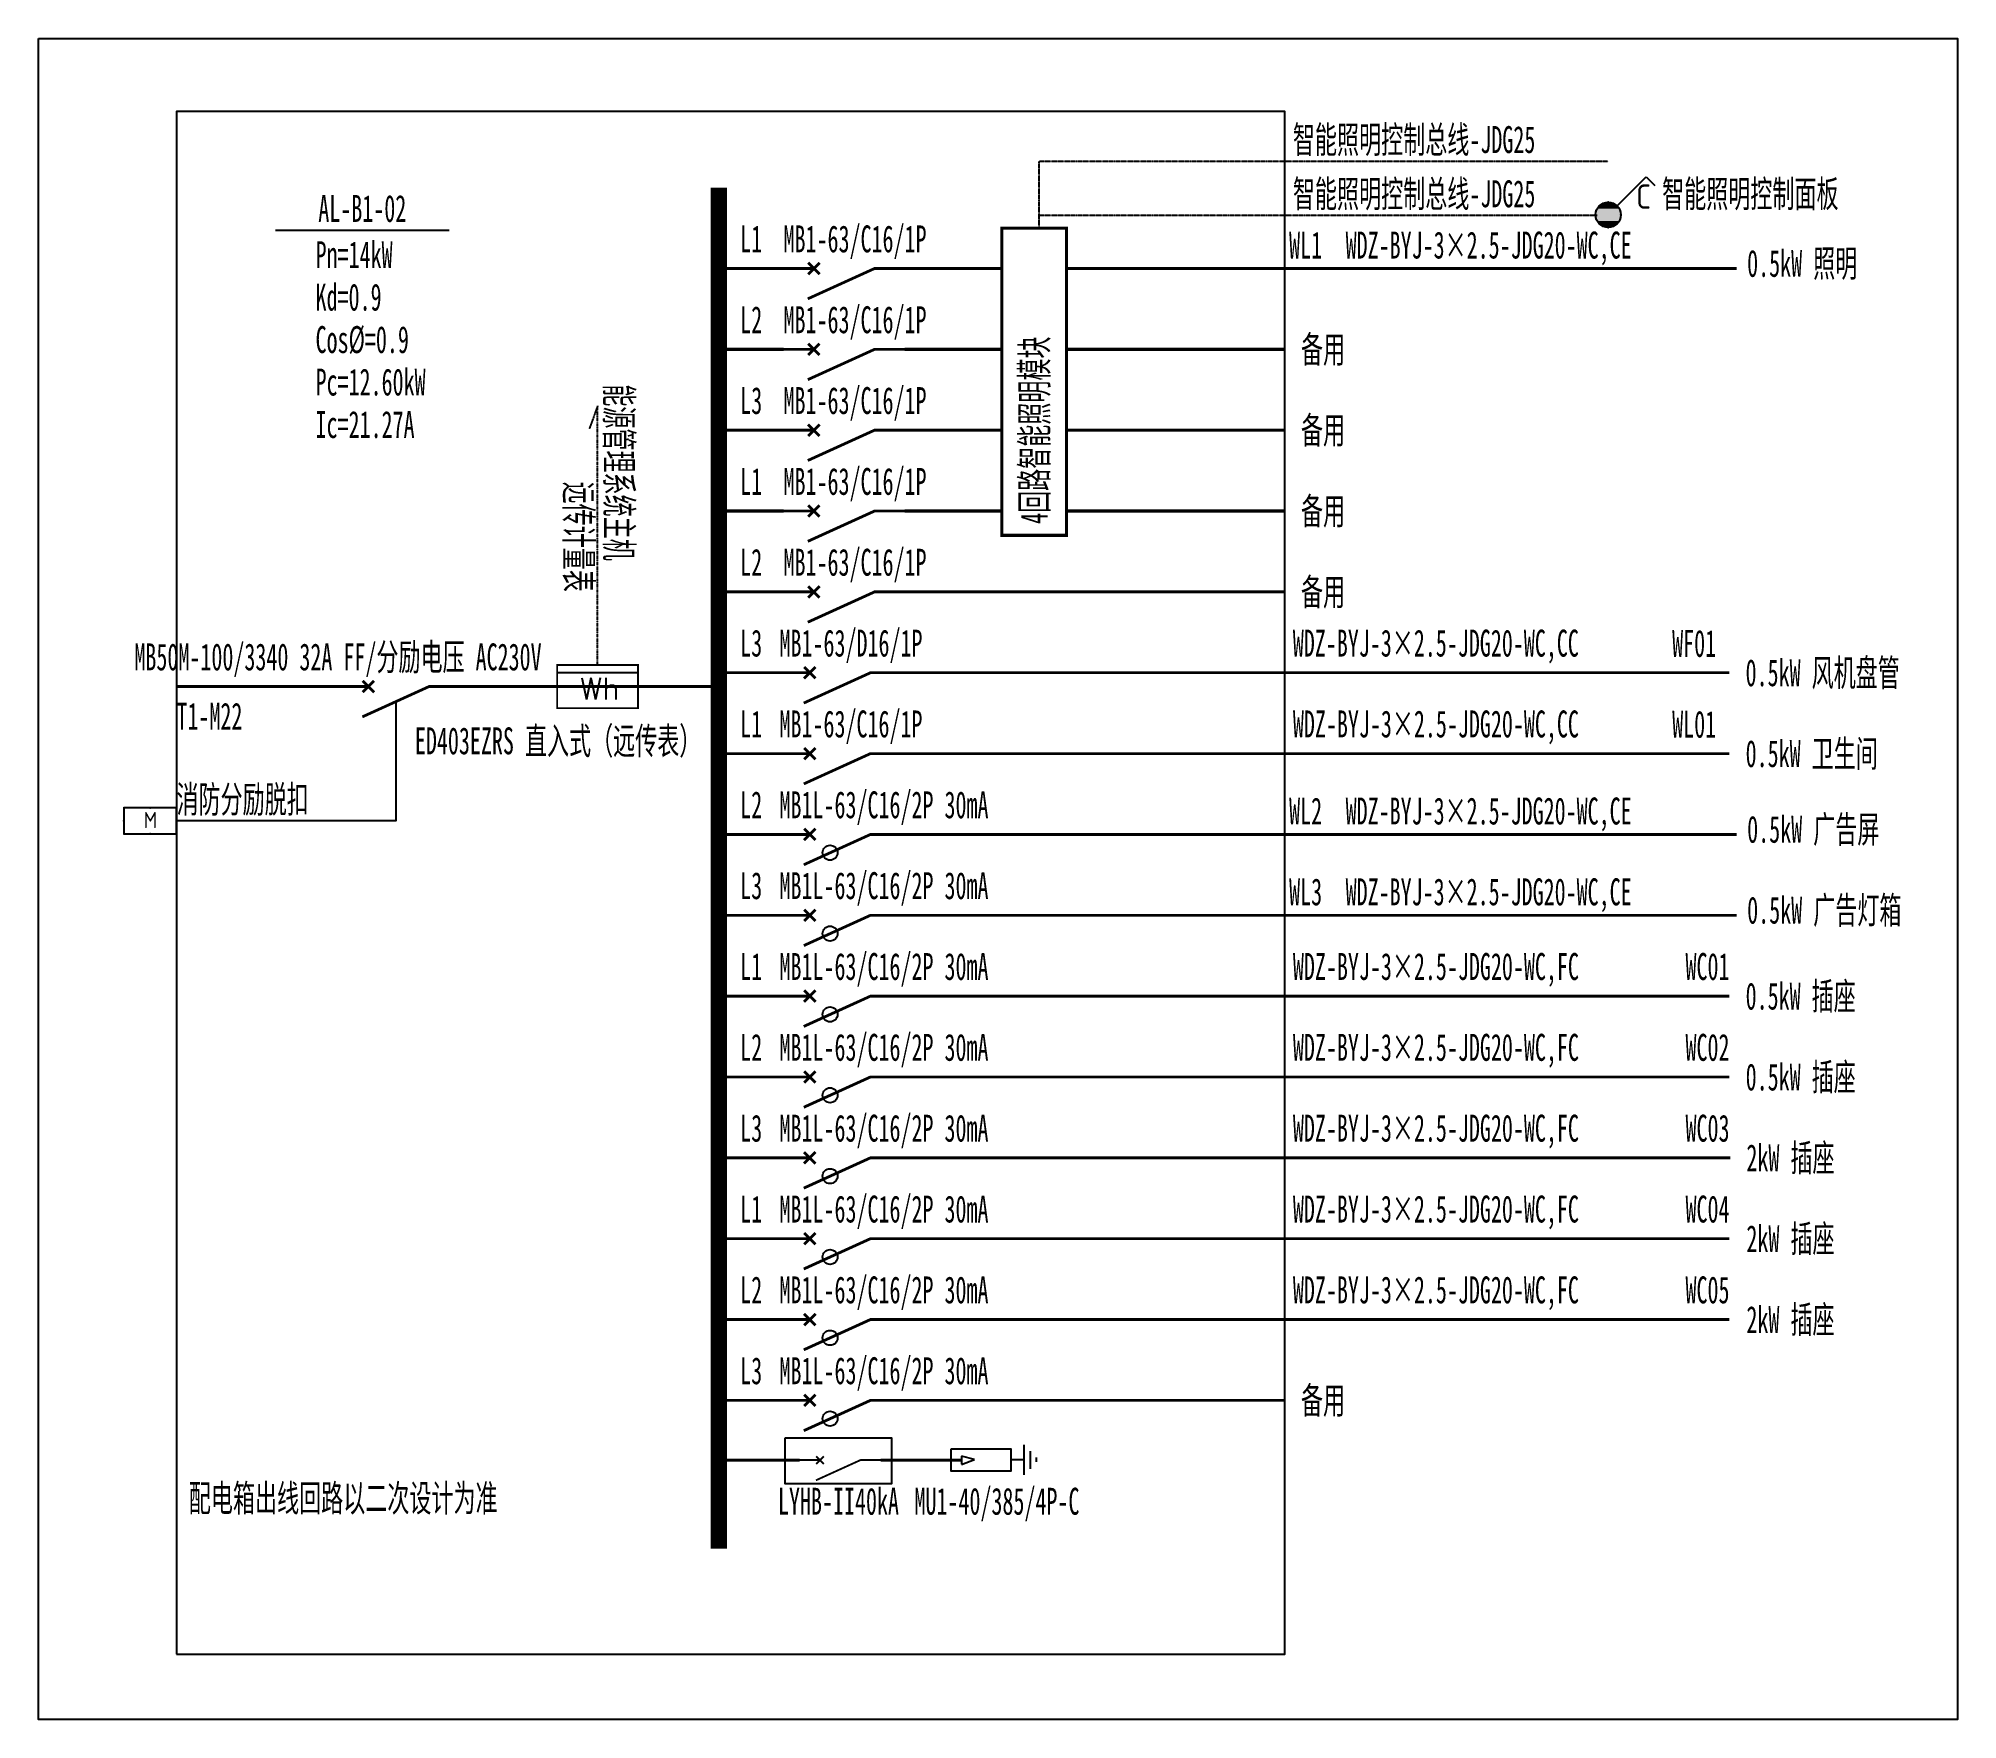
# Model space of a CAD drawing. Extents: x 1417495 to 1421767, y 437101 to 440844.
import ezdxf
from ezdxf.enums import TextEntityAlignment as Align

# ---------------------------------------------------------------- set-up
doc = ezdxf.new("R2010")
doc.units = 0
doc.header["$MEASUREMENT"] = 0
for name, pattern in [('ACAD_ISO04W100', [30.5, 24, -3, 0.5, -3]), ('DASHDOT2', [0.5, 0.25, -0.125, 0, -0.125]), ('DOTE', [2.42, 2, -0.2, 0.02, -0.2])]:
    doc.linetypes.add(name, pattern=pattern)
doc.layers.add('系统图', color=1, linetype='Continuous')
doc.styles.add('_SIMPLEX', font='simplex_.ttf', dxfattribs={"width": 0.6})
doc.styles.add('_TEL_ATTDEF', font='GBENOR', dxfattribs={"width": 0.8, "height": 3, "bigfont": 'GBCBIG'})
doc.styles.add('_TEL_DIM', font='', dxfattribs={"width": 0.8, "height": 3.5})
doc.styles.add('宋体', font='', dxfattribs={"width": 0.8, "height": 3.5})
doc.styles.get('_TEL_DIM').set_extended_font_data('SimSun')
doc.styles.get('宋体').set_extended_font_data('SimSun')

# ---------------------------------------------------------------- blocks, each defined once
blk = doc.blocks.new('$element$00000525')
at = {"const_width": 0.0233}
for points in [[(0, 0), (0, -0.25)], [(-0.25, -0.2), (0, -0.75), (0, -1)], [(-0.047, -0.203), (0.047, -0.297)], [(0.047, -0.203), (-0.047, -0.297)]]:
    blk.add_lwpolyline(points, dxfattribs=at)
blk.add_circle((-0.151, -0.417), 0.0615)
at = {"flags": 9}
blk.add_attdef('S', (0, 0), '', height=0.00000667, dxfattribs=at)
blk = doc.blocks.new('$element$00000497')
at = {"const_width": 0.0233}
for points in [[(0, 0), (0, -0.25)], [(0, -1), (0, -0.75), (-0.25, -0.2)], [(-0.047, -0.297), (0.047, -0.203)], [(-0.047, -0.203), (0.047, -0.297)]]:
    blk.add_lwpolyline(points, dxfattribs=at)
at = {"flags": 9}
blk.add_attdef('S', (0, 0), '', height=0.00000667, dxfattribs=at)
blk = doc.blocks.new('$element$00000492')
blk.add_line((0.173, 0), (0.173, -1))
at = {"const_width": 0.0233}
blk.add_lwpolyline([(-0.267, 0), (0.267, 0), (0.267, -1), (-0.267, -1), (-0.267, 0)], dxfattribs=at)
at = {"style": '_SIMPLEX'}
blk.add_text('Wh', height=0.2667, rotation=270, dxfattribs=at).set_placement((-0.161, -0.281))
at = {"flags": 9}
blk.add_attdef('S', (0, 0), '', height=0.00000667, dxfattribs=at)
blk.add_attdef('S', (0, 0), '', height=0.00000667, dxfattribs=at)
blk.add_attdef('S', (0, 0), '', height=0.00000667, dxfattribs=at)
blk = doc.blocks.new('$equip$00002777')
for p, q in [((0.65, 0.65), (-0.65, 0.65)), ((-0.65, 0.65), (-0.65, 0)), ((0.65, 0), (0.65, 0.65)), ((-0.65, 0), (0.65, 0))]:
    blk.add_line(p, q)
at = {"const_width": 0.04}
blk.add_lwpolyline([(-0.65, 0.65), (-0.65, 0), (0.65, 0), (0.65, 0.65), (-0.65, 0.65), (-0.65, 0)], dxfattribs=at)
for p in [(0, 0.65), (-0.65, 0.325), (0, 0), (0.65, 0.325)]:
    blk.add_point(p)
at = {"color": 7}
blk.add_attdef('$TEXT$', text='', height=0.4, dxfattribs=at).set_placement((0.006, 0.343), align=Align.MIDDLE_CENTER)
at = {"color": 7, "flags": 1}
for tag, p in [('A', (0, 0)), ('B', (0.905, 0.246))]:
    blk.add_attdef(tag, text='', height=0.4, dxfattribs=at).set_placement(p, align=Align.MIDDLE_CENTER)
blk = doc.blocks.new('$equip_U$00000081(zhangr-4109)')
for p, q in [((0.147, 0.147), (0.625, 0.625)), ((0.625, 0.625), (0.766, 0.484))]:
    blk.add_line(p, q)
blk.add_circle((0, 0), 0.208)
at = {"linetype": 'ByBlock'}
for p in [(0, 0.208), (-0.208, 0), (0, -0.208), (0.208, 0)]:
    blk.add_point(p, dxfattribs=at)
for points in [[(-0.18, 0.104), (0.18, 0.104), (-0.208, 0), (0.208, 0)], [(-0.18, -0.104), (0.18, -0.104), (-0.208, 0), (0.208, 0)], [(-0.104, 0.18), (0.104, 0.18), (-0.18, 0.104), (0.18, 0.104)], [(0, 0.208), (0, 0.208), (-0.104, 0.18), (0.104, 0.18)], [(-0.104, -0.18), (0.104, -0.18), (-0.18, -0.104), (0.18, -0.104)], [(0, -0.208), (0, -0.208), (-0.104, -0.18), (0.104, -0.18)]]:
    blk.add_solid(points)
at = {"color": 7, "linetype": 'ByBlock', "style": '_TEL_DIM'}
blk.add_attdef('$TEXT$', text='', height=0.4, dxfattribs=at).set_placement((0.583, 0.301), align=Align.MIDDLE_CENTER)
at = {"color": 7, "linetype": 'ByBlock', "style": '_TEL_DIM', "flags": 1}
for tag in ['A', 'REMARK']:
    blk.add_attdef(tag, text='', height=0.00002, dxfattribs=at).set_placement((0, 0), align=Align.MIDDLE_CENTER)
at = {"color": 7, "linetype": 'ByBlock', "lineweight": 211, "style": '_TEL_DIM', "flags": 1}
blk.add_attdef('REMARK', text='', height=0.00002, dxfattribs=at).set_placement((0, -0.208), align=Align.MIDDLE_CENTER)

msp = doc.modelspace()

# ---------------------------------------------------------------- linework, layer by layer
at = {"color": 0, "linetype": 'DASHDOT2'}
for p, q in [((1419722.6, 440418.2), (1419722.6, 440570.5)), ((1419722.6, 440570.5), (1420989.6, 440570.5)), ((1419722.6, 440449.8), (1420965.3, 440449.8))]:
    msp.add_line(p, q, dxfattribs=at)
at = {"color": 0, "linetype": 'ByBlock'}
msp.add_line((1418022.7, 440417.1), (1418408.9, 440417.1), dxfattribs=at)
at = {"color": 0, "linetype": 'DOTE', "ltscale": 0.2}
for p, q in [((1418739.6, 440025.3), (1418721.2, 439974.5)), ((1418739.6, 439448.7), (1418739.6, 440025.3))]:
    msp.add_line(p, q, dxfattribs=at)
at = {"color": 0}
for p, q in [((1419688.6, 437712.5), (1419688.6, 437645.4)), ((1419578.9, 437679.6), (1419549.6, 437687.5)), ((1419549.6, 437687.5), (1419549.6, 437669.3)), ((1419549.6, 437668.8), (1419578.9, 437679.6)), ((1419659.4, 437679.4), (1419687.5, 437679.4)), ((1419702.5, 437698.6), (1419702.5, 437659.3)), ((1419716.2, 437684.1), (1419716.2, 437674.4))]:
    msp.add_line(p, q, dxfattribs=at)
at = {"color": 0, "linetype": 'ByBlock'}
msp.add_lwpolyline([(1417802, 437246.4), (1420269.6, 437246.4), (1420269.6, 440680.7), (1417802, 440680.7)], close=True, dxfattribs=at)
for points, const_width in [([(1419009.6, 440511.4), (1419009.6, 437480.9)], 36), ([(1420269.6, 440331.4), (1421275.8, 440331.4)], 6.3), ([(1419009.6, 439431.4), (1419144.6, 439431.4)], 6.3), ([(1419414.6, 439431.4), (1421259.4, 439431.4)], 6.3), ([(1417802, 439400.7), (1418161.9, 439400.7)], 6.3), ([(1418431.9, 439400.7), (1419009.6, 439400.7)], 6.3), ([(1419009.6, 439251.4), (1419144.6, 439251.4)], 6.3), ([(1419414.6, 439251.4), (1421259.6, 439251.4)], 6.3), ([(1419009.6, 439071.4), (1419144.6, 439071.4)], 6.3), ([(1419414.6, 439071.4), (1421275.8, 439071.4)], 6.3), ([(1419009.6, 438891.4), (1419144.6, 438891.4)], 6.3), ([(1419414.6, 438891.4), (1420269.6, 438891.4)], 6.3), ([(1420269.6, 438891.4), (1421275.8, 438891.4)], 6.3), ([(1419009.6, 438711.4), (1419144.6, 438711.4)], 6.3), ([(1419414.6, 438711.4), (1421259.6, 438711.4)], 6.3), ([(1419009.6, 438531.4), (1419144.6, 438531.4)], 6.3), ([(1419414.6, 438531.4), (1421259.6, 438531.4)], 6.3), ([(1419009.6, 438351.4), (1419144.6, 438351.4)], 6.3), ([(1419414.6, 438351.4), (1421261.3, 438351.4)], 6.3), ([(1419009.6, 438171.4), (1419144.6, 438171.4)], 6.3), ([(1419414.6, 438171.4), (1421259.6, 438171.4)], 6.3), ([(1419009.6, 437991.4), (1419144.6, 437991.4)], 6.3), ([(1419414.6, 437991.4), (1421259.6, 437991.4)], 6.3), ([(1419009.6, 437811.4), (1419144.6, 437811.4)], 6.3), ([(1419414.6, 437811.4), (1420269.6, 437811.4)], 6.3)]:
    msp.add_lwpolyline(points, dxfattribs=dict(at, const_width=const_width))
at = {"color": 0, "const_width": 6.94}
msp.add_lwpolyline([(1419639.6, 440421.4), (1419783.6, 440421.4), (1419783.6, 439737.3), (1419639.6, 439737.3)], close=True, dxfattribs=at)
for points in [[(1419153.6, 440331.4), (1419009.6, 440331.4)], [(1419423.6, 440331.4), (1419639.6, 440331.4)], [(1419783.6, 440331.4), (1420269.6, 440331.4)], [(1419153.6, 440151.4), (1419009.6, 440151.4)], [(1419423.6, 440151.4), (1419639.6, 440151.4)], [(1419783.6, 440151.4), (1420269.6, 440151.4)], [(1419153.6, 439971.4), (1419009.6, 439971.4)], [(1419423.6, 439971.4), (1419639.6, 439971.4)], [(1419783.6, 439971.4), (1420269.6, 439971.4)], [(1419153.6, 439791.4), (1419009.6, 439791.4)], [(1419423.6, 439791.4), (1419639.6, 439791.4)], [(1419783.6, 439791.4), (1420269.6, 439791.4)], [(1419153.6, 439611.4), (1419009.6, 439611.4)], [(1419423.6, 439611.4), (1420269.6, 439611.4)]]:
    msp.add_lwpolyline(points, dxfattribs=at)
at = {"color": 0, "linetype": 'ByBlock'}
msp.add_lwpolyline([(1418290.2, 439366.9), (1418290.2, 439101.8), (1417802, 439101.8)], dxfattribs=at)
at = {"color": 0}
for points in [[(1419157.6, 437727.8), (1419394.3, 437727.8), (1419394.3, 437625.8), (1419157.6, 437625.8)], [(1419526.8, 437703.6), (1419659.6, 437703.6), (1419659.6, 437653.5), (1419526.8, 437653.5)]]:
    msp.add_lwpolyline(points, close=True, dxfattribs=at)
at = {"color": 0, "linetype": 'Continuous', "const_width": 6.3}
for points in [[(1419009.6, 437678.4), (1419189.7, 437678.4)], [(1419369.7, 437678.4), (1419549.6, 437678.4)]]:
    msp.add_lwpolyline(points, dxfattribs=at)
at = {"layer": '系统图'}
msp.add_lwpolyline([(1417494.7, 440843.8), (1421767.5, 440843.8), (1421767.5, 437100.6), (1417494.7, 437100.6)], close=True, dxfattribs=at)

# ---------------------------------------------------------------- block references
at = {"color": 0}
ref = msp.add_blockref('$equip_U$00000081(zhangr-4109)', (1420989.6, 440450.9), dxfattribs=dict(at, xscale=135, yscale=135, zscale=135, rotation=5.172650033446748e-06))
ref.add_attrib('$TEXT$', 'C', dxfattribs={"color": 7, "linetype": 'ByBlock', "height": 54, "rotation": 0, "style": '_TEL_ATTDEF'}).set_placement((1421068.3, 440491.6), align=Align.MIDDLE_CENTER)
for name, p, xscale, yscale, zscale, rotation in [('$element$00000497', (1419153.6, 440331.4), 270, 270, 270, 90.0000051727018), ('$element$00000497', (1419153.6, 440151.4), 270, 270, 270, 90.0000051727018), ('$element$00000497', (1419153.6, 439971.4), 270, 270, 270, 90.0000051727018), ('$element$00000497', (1419153.6, 439791.4), 270, 270, 270, 90.0000051727018), ('$element$00000497', (1419153.6, 439611.4), 270, 270, 270, 90.0000051727018), ('$element$00000492', (1418649.6, 439400.7), 180, 180, 180, 90), ('$element$00000497', (1419189.7, 437678.4), 180, 180, 180, 90)]:
    msp.add_blockref(name, p, dxfattribs=dict(at, xscale=xscale, yscale=yscale, zscale=zscale, rotation=rotation))
at = {"color": 0, "linetype": 'ByBlock', "xscale": 270, "yscale": 270, "zscale": 270, "rotation": 90}
for name, p in [('$element$00000497', (1418161.9, 439400.7)), ('$element$00000497', (1419144.6, 439431.4)), ('$element$00000497', (1419144.6, 439251.4)), ('$element$00000497', (1419144.6, 439251.4)), ('$element$00000525', (1419144.6, 439071.4)), ('$element$00000525', (1419144.6, 438891.4)), ('$element$00000525', (1419144.6, 438711.4)), ('$element$00000525', (1419144.6, 438531.4)), ('$element$00000525', (1419144.6, 438351.4)), ('$element$00000525', (1419144.6, 438171.4)), ('$element$00000525', (1419144.6, 437991.4)), ('$element$00000525', (1419144.6, 437811.4))]:
    msp.add_blockref(name, p, dxfattribs=at)
at = {"color": 0, "linetype": 'ByBlock'}
ref = msp.add_blockref('$equip$00002777', (1417743.5, 439072.5), dxfattribs=dict(at, xscale=90, yscale=90, zscale=90))
ref.add_attrib('$TEXT$', 'M', dxfattribs={"color": 7, "height": 36, "style": '_TEL_ATTDEF'}).set_placement((1417744.1, 439103.4), align=Align.MIDDLE_CENTER)

# ---------------------------------------------------------------- texts
at = {"color": 0, "style": '宋体', "width": 0.6}
for s, p in [('智能照明控制总线-JDG25', (1420287.6, 440570.5)), ('智能照明控制总线-JDG25', (1420287.6, 440449.8)), ('智能照明控制面板', (1421109.6, 440449.8))]:
    msp.add_text(s, height=60, rotation=0, dxfattribs=at).set_placement(p, align=Align.BOTTOM_LEFT)
at = {"color": 0, "linetype": 'ByBlock', "style": '宋体', "width": 0.6}
for s, p in [('AL-B1-02', (1418215.8, 440417.1)), ('L3', (1419081.6, 439449.4)), ('L1', (1419081.6, 439269.4)), ('L2', (1419081.6, 439089.4)), ('L3', (1419081.6, 438909.4)), ('L1', (1419081.6, 438729.4)), ('L2', (1419081.6, 438549.4)), ('L3', (1419081.6, 438369.4)), ('L1', (1419081.6, 438189.4)), ('L2', (1419081.6, 438009.4)), ('L3', (1419081.6, 437829.4))]:
    msp.add_text(s, height=60, dxfattribs=at).set_placement(p, align=Align.BOTTOM_CENTER)
at = {"color": 0, "style": '宋体', "width": 0.6}
for s, p in [('L1', (1419081.6, 440349.4)), ('L2', (1419081.6, 440169.4)), ('L3', (1419081.6, 439989.4)), ('L1', (1419081.6, 439809.4)), ('L2', (1419081.6, 439629.4))]:
    msp.add_text(s, height=60, dxfattribs=at).set_placement(p, align=Align.BOTTOM_CENTER)
at = {"color": 40, "style": '宋体', "width": 0.6}
for p in [(1419153.6, 440349.4), (1419153.6, 440169.4), (1419153.6, 439989.4), (1419153.6, 439809.4), (1419153.6, 439629.4)]:
    msp.add_text('MB1-63/C16/1P', height=60, dxfattribs=at).set_placement(p, align=Align.BOTTOM_LEFT)
at = {"color": 0, "linetype": 'ByBlock', "style": '宋体', "width": 0.6}
for s, p in [('WL1', (1420279.1, 440335.6)), ('WDZ-BYJ-3×2.5-JDG20-WC,CE', (1420405, 440335.6)), ('WDZ-BYJ-3×2.5-JDG20-WC,CC', (1420287.4, 439449.4)), ('WDZ-BYJ-3×2.5-JDG20-WC,CC', (1420287.6, 439269.4)), ('消防分励脱扣', (1417802, 439101.8)), ('WL2', (1420279.2, 439075.6)), ('WDZ-BYJ-3×2.5-JDG20-WC,CE', (1420405, 439075.6)), ('WL3', (1420279.2, 438895.6)), ('WDZ-BYJ-3×2.5-JDG20-WC,CE', (1420405, 438895.6)), ('WDZ-BYJ-3×2.5-JDG20-WC,FC', (1420287.6, 438729.4)), ('WDZ-BYJ-3×2.5-JDG20-WC,FC', (1420287.6, 438549.4)), ('WDZ-BYJ-3×2.5-JDG20-WC,FC', (1420287.6, 438369.4)), ('WDZ-BYJ-3×2.5-JDG20-WC,FC', (1420287.6, 438189.4)), ('WDZ-BYJ-3×2.5-JDG20-WC,FC', (1420287.6, 438009.4))]:
    msp.add_text(s, height=60, dxfattribs=at).set_placement(p, align=Align.BOTTOM_LEFT)
for s, p in [('Pn=14kW', (1418111.8, 440332.2)), ('Kd=0.9', (1418111.8, 440237.7)), ('Cos%%C=0.9', (1418111.8, 440143.2)), ('Pc=12.60kW', (1418111.8, 440048.7)), ('Ic=21.27A', (1418111.8, 439954.2)), ('配电箱出线回路以二次设计为准', (1417829.6, 437563.8))]:
    msp.add_text(s, height=60, dxfattribs=at).set_placement(p)
for s, p in [('0.5kW 照明', (1421298.9, 440342.9)), ('备用', (1420305.6, 440151.4)), ('备用', (1420305.6, 439971.4)), ('备用', (1420305.6, 439791.4)), ('备用', (1420305.6, 439611.4)), ('0.5kW 风机盘管', (1421295.4, 439431.4)), ('0.5kW 卫生间', (1421295.5, 439251.4)), ('0.5kW 广告屏', (1421299, 439082.9)), ('0.5kW 广告灯箱', (1421299, 438902.9)), ('0.5kW 插座', (1421295.5, 438711.4)), ('0.5kW 插座', (1421295.6, 438531.4)), ('2kW 插座', (1421297.3, 438351.4)), ('2kW 插座', (1421297.3, 438171.4)), ('2kW 插座', (1421297.3, 437991.4)), ('备用', (1420305.5, 437811.4))]:
    msp.add_text(s, height=60, dxfattribs=at).set_placement(p, align=Align.MIDDLE_LEFT)
at = {"color": 4, "linetype": 'ACAD_ISO04W100', "style": '宋体', "width": 0.6}
msp.add_text('4回路智能照明模块', height=60, rotation=90, dxfattribs=at).set_placement((1419711.6, 439971.4), align=Align.MIDDLE_CENTER)
at = {"color": 0, "style": '宋体', "width": 0.6}
for s, p in [('能源管理系统主机', (1418739.6, 439680.7)), ('远传计量表', (1418649.6, 439611.5))]:
    msp.add_text(s, height=60, rotation=270, dxfattribs=at).set_placement(p, align=Align.BOTTOM_RIGHT)
at = {"color": 190, "linetype": 'ByBlock', "style": '宋体', "width": 0.6}
msp.add_text('MB50M-100/3340 32A FF/分励电压 AC230V', height=60, dxfattribs=at).set_placement((1418161.7, 439418.7), align=Align.BOTTOM_CENTER)
at = {"color": 110, "linetype": 'ByBlock', "style": '宋体', "width": 0.6}
msp.add_text('MB1-63/D16/1P', height=60, dxfattribs=at).set_placement((1419144.6, 439449.4), align=Align.BOTTOM_LEFT)
at = {"color": 0, "linetype": 'ByBlock', "style": '宋体', "width": 0.6}
for s, p in [('WF01', (1421229.9, 439448.8)), ('WL01', (1421230, 439268.8)), ('WC01', (1421259.6, 438729.4)), ('WC02', (1421259.6, 438549.4)), ('WC03', (1421259.7, 438369.4)), ('WC04', (1421259.7, 438189.4)), ('WC05', (1421259.6, 438009.4))]:
    msp.add_text(s, height=60, dxfattribs=at).set_placement(p, align=Align.BOTTOM_RIGHT)
msp.add_text('T1-M22', height=60, dxfattribs=at).set_placement((1417802, 439364.7), align=Align.TOP_LEFT)
at = {"color": 40, "linetype": 'ByBlock', "style": '宋体', "width": 0.6}
msp.add_text('MB1-63/C16/1P', height=60, dxfattribs=at).set_placement((1419144.6, 439269.4), align=Align.BOTTOM_LEFT)
at = {"color": 2, "style": '宋体', "width": 0.6}
msp.add_text('ED403EZRS 直入式（远传表）', height=60, dxfattribs=at).set_placement((1418651.8, 439309.8), align=Align.TOP_CENTER)
at = {"color": 3, "linetype": 'ByBlock', "style": '宋体', "width": 0.6}
for p in [(1419144.6, 439089.4), (1419144.6, 438909.4), (1419144.6, 438729.4), (1419144.6, 438549.4), (1419144.6, 438369.4), (1419144.6, 438189.4), (1419144.6, 438009.4), (1419144.6, 437829.4)]:
    msp.add_text('MB1L-63/C16/2P 30mA', height=60, dxfattribs=at).set_placement(p, align=Align.BOTTOM_LEFT)
at = {"color": 40, "style": '宋体', "width": 0.6}
msp.add_text('LYHB-II40kA', height=60, dxfattribs=at).set_placement((1419275.9, 437616.8), align=Align.TOP_CENTER)
at = {"color": 30, "style": '宋体', "width": 0.6}
msp.add_text('MU1-40/385/4P-C', height=60, dxfattribs=at).set_placement((1419628.7, 437616.8), align=Align.TOP_CENTER)

doc.saveas('drawing.dxf')
